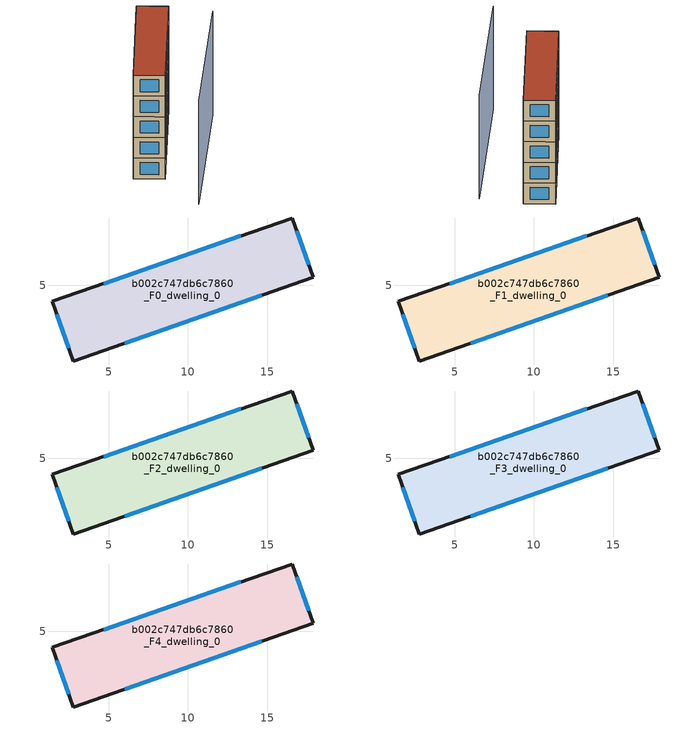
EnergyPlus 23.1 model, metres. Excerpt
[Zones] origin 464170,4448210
b002c747db6c7860_F0_dwelling_0
 floor ground (EU_floor_Construction): 16.56,9.24 17.88,5.49 2.78,0.24 1.47,3.98 z0
 wall outside (EU_wall_Construction): 16.56,9.24 1.47,3.98 2.78,0.24 17.88,5.49 16.56,9.24 z0:3
 window (EU_Window_Construction): 13.33,8.11 4.7,5.11 / 17.6,6.29 16.84,8.44 / 6.01,1.36 14.64,4.37 / 1.75,3.18 2.5,1.04 z0.64:2.36
b002c747db6c7860_F1_dwelling_0
 floor to b002c747db6c7860_F0_dwelling_0 (EU_floor_Construction): 16.56,9.24 17.88,5.49 2.78,0.24 1.47,3.98 z3
 wall outside (EU_wall_Construction): 16.56,9.24 1.47,3.98 2.78,0.24 17.88,5.49 16.56,9.24 z3:6
 window (EU_Window_Construction): 13.33,8.11 4.7,5.11 / 17.6,6.29 16.84,8.44 / 6.01,1.36 14.64,4.37 / 1.75,3.18 2.5,1.04 z3.64:5.36
b002c747db6c7860_F2_dwelling_0
 floor to b002c747db6c7860_F1_dwelling_0 (EU_floor_Construction): 16.56,9.24 17.88,5.49 2.78,0.24 1.47,3.98 z6
 wall outside (EU_wall_Construction): 16.56,9.24 1.47,3.98 2.78,0.24 17.88,5.49 16.56,9.24 z6:9
 window (EU_Window_Construction): 13.33,8.11 4.7,5.11 / 17.6,6.29 16.84,8.44 / 6.01,1.36 14.64,4.37 / 1.75,3.18 2.5,1.04 z6.64:8.36
b002c747db6c7860_F3_dwelling_0
 floor to b002c747db6c7860_F2_dwelling_0 (EU_floor_Construction): 16.56,9.24 17.88,5.49 2.78,0.24 1.47,3.98 z9
 wall outside (EU_wall_Construction): 16.56,9.24 1.47,3.98 2.78,0.24 17.88,5.49 16.56,9.24 z9:12
 window (EU_Window_Construction): 13.33,8.11 4.7,5.11 / 17.6,6.29 16.84,8.44 / 6.01,1.36 14.64,4.37 / 1.75,3.18 2.5,1.04 z9.64:11.36
b002c747db6c7860_F4_dwelling_0
 floor to b002c747db6c7860_F3_dwelling_0 (EU_floor_Construction): 16.56,9.24 17.88,5.49 2.78,0.24 1.47,3.98 z12
 wall outside (EU_wall_Construction): 16.56,9.24 1.47,3.98 2.78,0.24 17.88,5.49 16.56,9.24 z12:15
 window (EU_Window_Construction): 13.33,8.11 4.7,5.11 / 17.6,6.29 16.84,8.44 / 6.01,1.36 14.64,4.37 / 1.75,3.18 2.5,1.04 z12.64:14.36
 roof outside (EU_roof_Construction): 17.88,5.49 16.56,9.24 1.47,3.98 2.78,0.24 z15
shading: -1.18,-5.6 18.71,0.01 z0:15
[Building]
EU S2 Campaign: North Axis=0; Terrain=City; Solar Distribution=FullExterior
[Site:Location]
Yerevan-Zvartnots.Intl.AP: Latitude=40.15; Longitude=44.383; Time Zone=4; Elevation=854
[SizingPeriod:WeatherFileDays]
AnnualSizingPeriod: Begin Month=1; Begin Day of Month=1; End Month=12; End Day of Month=31; Day of Week for Start Day=Monday; Use Weather File Daylight Saving Period=No; Use Weather File Rain and Snow Indicators=No
[MATERIAL]
EU_InternalMass_Material: Roughness=MediumRough; Thickness=0.1; Conductivity=1; Density=1800; Specific Heat=900; Thermal Absorptance=0.9; Solar Absorptance=0.7; Visible Absorptance=0.7
[MATERIAL:NOMASS] Roughness=MediumRough; Thermal Absorptance=0.9; Solar Absorptance=0.7; Visible Absorptance=0.7
Name | Thermal Resistance
EU_wall_NoMass | 1.05043
EU_roof_NoMass | 1.45357
EU_floor_NoMass | 0.478065
[WINDOWMATERIAL:SIMPLEGLAZINGSYSTEM]
EU_Window_SimpleGlazing: UFactor=2.5566; Solar Heat Gain Coefficient=0.75; Visible Transmittance=0.75
[CONSTRUCTION]
EU_wall_Construction: EU_wall_NoMass
EU_roof_Construction: EU_roof_NoMass
EU_floor_Construction: EU_floor_NoMass
EU_Window_Construction: EU_Window_SimpleGlazing
EU_InternalMass_Construction: EU_InternalMass_Material
[ZONE] Type=1; Multiplier=1; Ceiling Height=autocalculate; Volume=190.417; Floor Area=autocalculate; Part of Total Floor Area=Yes
b002c747db6c7860_F0_dwelling_0; b002c747db6c7860_F1_dwelling_0; b002c747db6c7860_F2_dwelling_0; b002c747db6c7860_F3_dwelling_0; b002c747db6c7860_F4_dwelling_0
[INTERNALMASS] Construction=EU_InternalMass_Construction; Surface Area=63.4725
Name | Zone or ZoneList
b002c747db6c7860_F0_dwelling_0_EU_InternalMass | b002c747db6c7860_F0_dwelling_0
b002c747db6c7860_F1_dwelling_0_EU_InternalMass | b002c747db6c7860_F1_dwelling_0
b002c747db6c7860_F2_dwelling_0_EU_InternalMass | b002c747db6c7860_F2_dwelling_0
b002c747db6c7860_F3_dwelling_0_EU_InternalMass | b002c747db6c7860_F3_dwelling_0
b002c747db6c7860_F4_dwelling_0_EU_InternalMass | b002c747db6c7860_F4_dwelling_0
[OTHEREQUIPMENT] Fuel Type=Electricity; Design Level Calculation Method=Watts/Area; Power per Zone Floor Area=1; Fraction Latent=0; Fraction Radiant=0; Fraction Lost=0; Carbon Dioxide Generation Rate=0; EndUse Subcategory=EU_Step8_InternalGains
Name | Zone or ZoneList or Space or SpaceList | Schedule
EU_Step8_InternalGain_b002c747db6c7860_F0_dwelling_0_f000 | b002c747db6c7860_F0_dwelling_0 | EU_Step8_GainSchedule_b002c747db6c7860_F0_dwelling_0_f000
EU_Step8_InternalGain_b002c747db6c7860_F1_dwelling_0_f000 | b002c747db6c7860_F1_dwelling_0 | EU_Step8_GainSchedule_b002c747db6c7860_F1_dwelling_0_f000
EU_Step8_InternalGain_b002c747db6c7860_F2_dwelling_0_f000 | b002c747db6c7860_F2_dwelling_0 | EU_Step8_GainSchedule_b002c747db6c7860_F2_dwelling_0_f000
EU_Step8_InternalGain_b002c747db6c7860_F3_dwelling_0_f000 | b002c747db6c7860_F3_dwelling_0 | EU_Step8_GainSchedule_b002c747db6c7860_F3_dwelling_0_f000
EU_Step8_InternalGain_b002c747db6c7860_F4_dwelling_0_f000 | b002c747db6c7860_F4_dwelling_0 | EU_Step8_GainSchedule_b002c747db6c7860_F4_dwelling_0_f000
[ZONEVENTILATION:DESIGNFLOWRATE] Schedule=EU_AlwaysOn; Design Flow Rate Calculation Method=AirChanges/Hour; Air Changes per Hour=0.557805; Ventilation Type=Natural; Fan Pressure Rise=0; Fan Total Efficiency=1; Constant Term Coefficient=1; Temperature Term Coefficient=0; Velocity Term Coefficient=0; Velocity Squared Term Coefficient=0; Minimum Indoor Temperature=-100; Maximum Indoor Temperature=100; Delta Temperature=-100; Minimum Outdoor Temperature=-100; Maximum Outdoor Temperature=100; Maximum Wind Speed=40
Name | Zone or ZoneList or Space or SpaceList
EU_ConstantAir_b002c747db6c7860_F0_dwelling_0 | b002c747db6c7860_F0_dwelling_0
EU_ConstantAir_b002c747db6c7860_F1_dwelling_0 | b002c747db6c7860_F1_dwelling_0
EU_ConstantAir_b002c747db6c7860_F2_dwelling_0 | b002c747db6c7860_F2_dwelling_0
EU_ConstantAir_b002c747db6c7860_F3_dwelling_0 | b002c747db6c7860_F3_dwelling_0
EU_ConstantAir_b002c747db6c7860_F4_dwelling_0 | b002c747db6c7860_F4_dwelling_0
[HVACTEMPLATE:THERMOSTAT] Constant Heating Setpoint=20; Constant Cooling Setpoint=50
EU_HeatOnly_b002c747db6c7860_F0_dwelling_0; EU_HeatOnly_b002c747db6c7860_F1_dwelling_0; EU_HeatOnly_b002c747db6c7860_F2_dwelling_0; EU_HeatOnly_b002c747db6c7860_F3_dwelling_0; EU_HeatOnly_b002c747db6c7860_F4_dwelling_0
[HVACTEMPLATE:ZONE:IDEALLOADSAIRSYSTEM] System Availability Schedule=EU_AlwaysOn; Maximum Heating Supply Air Temperature=50; Minimum Cooling Supply Air Temperature=13; Maximum Heating Supply Air Humidity Ratio=0.0156; Minimum Cooling Supply Air Humidity Ratio=0.0077; Heating Limit=NoLimit; Cooling Limit=NoLimit; Heating Availability Schedule=EU_AlwaysOn; Cooling Availability Schedule=EU_CoolingOff; Dehumidification Control Type=ConstantSensibleHeatRatio; Cooling Sensible Heat Ratio=0.7; Dehumidification Setpoint=60; Humidification Control Type=None; Humidification Setpoint=30; Outdoor Air Method=None; Outdoor Air Flow Rate per Person=0.00944; Outdoor Air Flow Rate per Zone Floor Area=0; Outdoor Air Flow Rate per Zone=0; Demand Controlled Ventilation Type=None; Outdoor Air Economizer Type=NoEconomizer; Heat Recovery Type=None; Sensible Heat Recovery Effectiveness=0.7; Latent Heat Recovery Effectiveness=0.65
Name | Template Thermostat
b002c747db6c7860_F0_dwelling_0 | EU_HeatOnly_b002c747db6c7860_F0_dwelling_0
b002c747db6c7860_F1_dwelling_0 | EU_HeatOnly_b002c747db6c7860_F1_dwelling_0
b002c747db6c7860_F2_dwelling_0 | EU_HeatOnly_b002c747db6c7860_F2_dwelling_0
b002c747db6c7860_F3_dwelling_0 | EU_HeatOnly_b002c747db6c7860_F3_dwelling_0
b002c747db6c7860_F4_dwelling_0 | EU_HeatOnly_b002c747db6c7860_F4_dwelling_0
[SIZING:ZONE] Zone Cooling Design Supply Air Temperature Input Method=SupplyAirTemperature; Zone Cooling Design Supply Air Temperature=13; Zone Heating Design Supply Air Temperature Input Method=SupplyAirTemperature; Zone Heating Design Supply Air Temperature=50; Zone Cooling Design Supply Air Humidity Ratio=0.008; Zone Heating Design Supply Air Humidity Ratio=0.008; Cooling Design Air Flow Method=DesignDay; Cooling Design Air Flow Rate=0; Cooling Minimum Air Flow per Zone Floor Area=0.000762; Cooling Minimum Air Flow=0; Cooling Minimum Air Flow Fraction=0.2; Heating Design Air Flow Method=DesignDay; Heating Design Air Flow Rate=0; Heating Maximum Air Flow per Zone Floor Area=0.002032; Heating Maximum Air Flow=0.141576; Heating Maximum Air Flow Fraction=0.3; Account for Dedicated Outdoor Air System=No; Dedicated Outdoor Air System Control Strategy=NeutralSupplyAir; Dedicated Outdoor Air Low Setpoint Temperature for Design=autosize; Dedicated Outdoor Air High Setpoint Temperature for Design=autosize; Zone Load Sizing Method=Sensible Load Only No Latent Load; Zone Latent Cooling Design Supply Air Humidity Ratio Input Method=HumidityRatioDifference; Zone Cooling Design Supply Air Humidity Ratio Difference=0.005; Zone Latent Heating Design Supply Air Humidity Ratio Input Method=HumidityRatioDifference; Zone Humidification Design Supply Air Humidity Ratio Difference=0.005
b002c747db6c7860_F0_dwelling_0; b002c747db6c7860_F1_dwelling_0; b002c747db6c7860_F2_dwelling_0; b002c747db6c7860_F3_dwelling_0; b002c747db6c7860_F4_dwelling_0
[SCHEDULE:CONSTANT]
Name | Hourly Value
EU_AlwaysOn | 1
EU_CoolingOff | 0
[SCHEDULE:FILE] Column Number=1; Rows to Skip at Top=0; Number of Hours of Data=8760; Column Separator=Comma; Interpolate to Timestep=No; Minutes per Item=60; Adjust Schedule for Daylight Savings=Yes
Name | File
EU_Step8_GainSchedule_b002c747db6c7860_F0_dwelling_0_f000 | ../../schedules/b002c747db6c7860/b002c747db6c7860_F0_dwelling_0_f000_gain.csv
EU_Step8_GainSchedule_b002c747db6c7860_F1_dwelling_0_f000 | ../../schedules/b002c747db6c7860/b002c747db6c7860_F1_dwelling_0_f000_gain.csv
EU_Step8_GainSchedule_b002c747db6c7860_F2_dwelling_0_f000 | ../../schedules/b002c747db6c7860/b002c747db6c7860_F2_dwelling_0_f000_gain.csv
EU_Step8_GainSchedule_b002c747db6c7860_F3_dwelling_0_f000 | ../../schedules/b002c747db6c7860/b002c747db6c7860_F3_dwelling_0_f000_gain.csv
EU_Step8_GainSchedule_b002c747db6c7860_F4_dwelling_0_f000 | ../../schedules/b002c747db6c7860/b002c747db6c7860_F4_dwelling_0_f000_gain.csv
